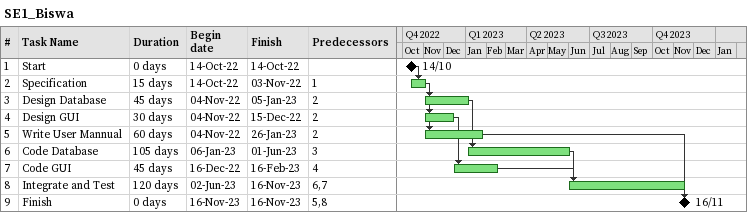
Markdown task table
SE1_Biswa

| ID | Task | Duration | Start | Finish | Predecessors |
|---|---|---|---|---|---|
| 1 | Start | 0d | 2022-10-14 | 2022-10-14 |  |
| 2 | Specification | 15d | 2022-10-14 | 2022-11-03 | 1 |
| 3 | Design Database | 45d | 2022-11-04 | 2023-01-05 | 2 |
| 4 | Design GUI | 30d | 2022-11-04 | 2022-12-15 | 2 |
| 5 | Write User Mannual | 60d | 2022-11-04 | 2023-01-26 | 2 |
| 6 | Code Database | 105d | 2023-01-06 | 2023-06-01 | 3 |
| 7 | Code GUI | 45d | 2022-12-16 | 2023-02-16 | 4 |
| 8 | Integrate and Test | 120d | 2023-06-02 | 2023-11-16 | 6, 7 |
| 9 | Finish | 0d | 2023-11-16 | 2023-11-16 | 5, 8 |
